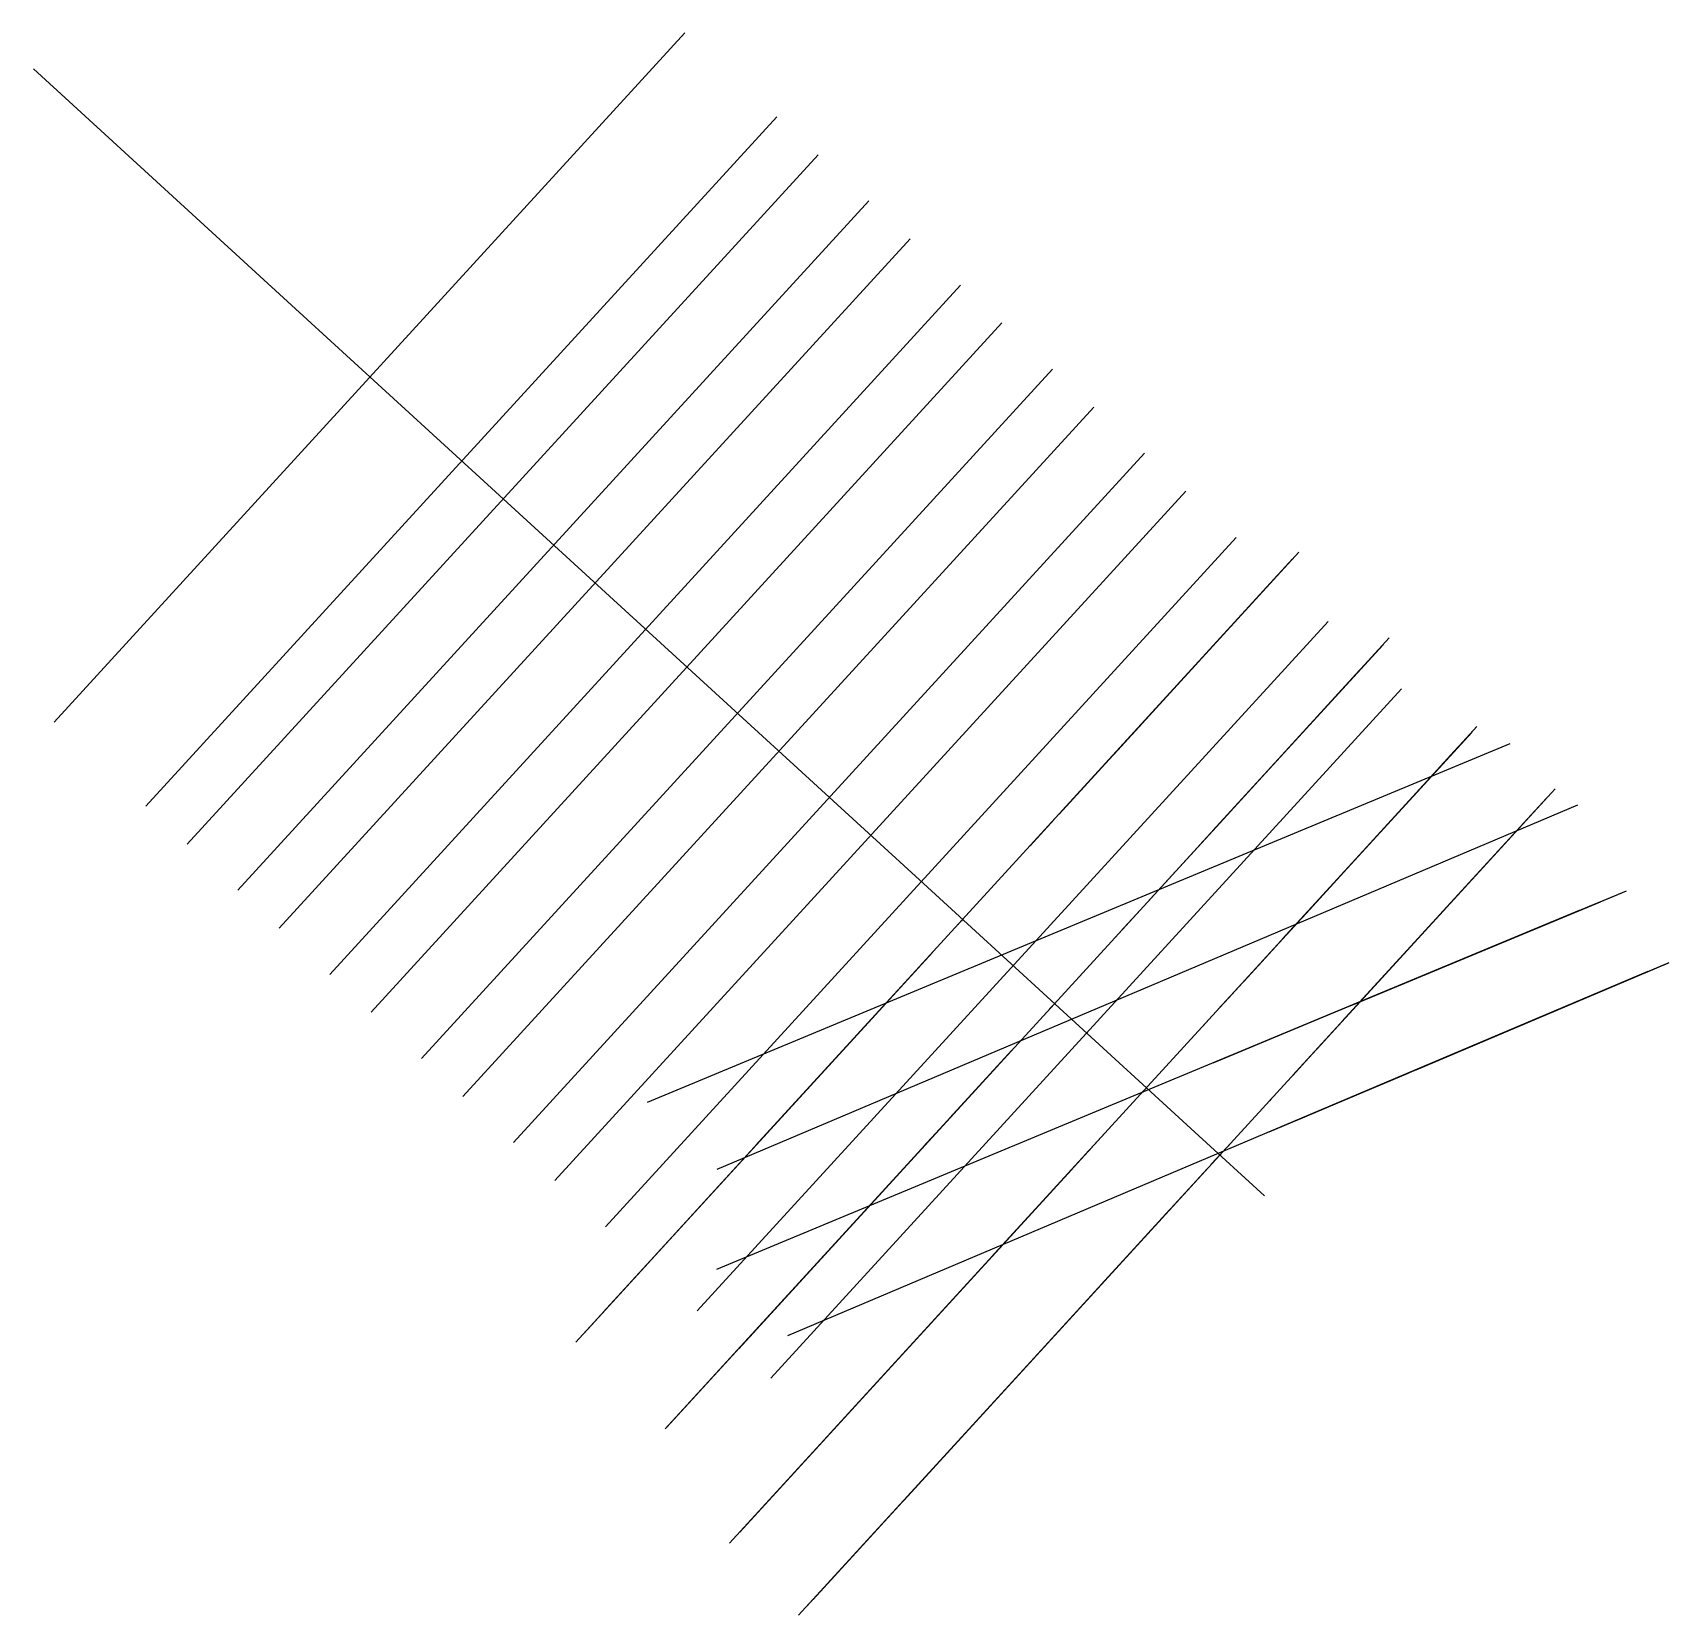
# Model space of a CAD drawing. Extents: x 7101.1 to 7127.4, y -23223.4 to -23198.
import ezdxf

# ---------------------------------------------------------------- set-up
doc = ezdxf.new("R2010")
doc.units = 0
for name, color, linetype, lineweight in [('RINGDESIGN_095 03W MPR02A  LHSS   02S_SURVEYEXPORT', 7, 'Continuous', 25), ('RINGDESIGN_095 03W MPR02A  LHSS   02S_SURVEYEXPORT_R1', 7, 'Continuous', 25), ('RINGDESIGN_095 03W MPR02A  LHSS   02S_SURVEYEXPORT_R2', 7, 'Continuous', 25), ('RINGDESIGN_095 03W MPR02A  LHSS   02S_SURVEYEXPORT_R3', 7, 'Continuous', 25), ('RINGDESIGN_095 03W MPR02A  LHSS   02S_SURVEYEXPORT_R4', 7, 'Continuous', 25), ('RINGDESIGN_095 03W MPR02A  LHSS   02S_SURVEYEXPORT_R5', 7, 'Continuous', 25), ('RINGDESIGN_095 03W MPR02A  LHSS   02S_SURVEYEXPORT_R6', 7, 'Continuous', 25)]:
    doc.layers.add(name, color=color, linetype=linetype, lineweight=lineweight)

msp = doc.modelspace()

# ---------------------------------------------------------------- linework, layer by layer
at = {"layer": 'RINGDESIGN_095 03W MPR02A  LHSS   02S_SURVEYEXPORT', "color": 1, "true_color": 0xff0000}
for points, elevation in [([(7111.578, -23198.01), (7101.45, -23209.075)], -988.679), ([(7113.053, -23199.36), (7102.925, -23210.425)], -988.73), ([(7114.528, -23200.71), (7104.4, -23211.775)], -988.754), ([(7116.003, -23202.06), (7105.876, -23213.125)], -988.765), ([(7117.479, -23203.411), (7107.351, -23214.475)], -988.776), ([(7118.954, -23204.761), (7108.826, -23215.826)], -988.776), ([(7120.429, -23206.111), (7110.301, -23217.176)], -988.764), ([(7121.904, -23207.462), (7111.777, -23218.526)], -988.753), ([(7123.083, -23208.541), (7112.956, -23219.606)], -988.769), ([(7124.822, -23209.422), (7110.972, -23215.182)], -988.752), ([(7125.905, -23210.41), (7112.092, -23216.259)], -988.767)]:
    msp.add_lwpolyline(points, dxfattribs=dict(at, elevation=elevation))
at = {"layer": 'RINGDESIGN_095 03W MPR02A  LHSS   02S_SURVEYEXPORT', "color": 7, "extrusion": (-0.67518, -0.737653, 3.5013e-12), "elevation": 12317.975}
msp.add_lwpolyline([(20901.388, -988.675), (20907.004, -988.603), (20911.44, -988.675), (20914.265, -988.746), (20920.668, -988.782), (20926.75, -988.746), (20928.18, -988.818)], dxfattribs=at)
at = {"layer": 'RINGDESIGN_095 03W MPR02A  LHSS   02S_SURVEYEXPORT', "color": 7}
for points, elevation in [([(7113.717, -23199.968), (7103.59, -23211.033)], -988.679), ([(7115.192, -23201.318), (7105.064, -23212.383)], -988.73), ([(7116.667, -23202.668), (7106.54, -23213.733)], -988.754), ([(7118.143, -23204.018), (7108.015, -23215.083)], -988.765), ([(7119.618, -23205.369), (7109.49, -23216.433)], -988.776), ([(7121.093, -23206.719), (7110.965, -23217.784)], -988.776), ([(7122.568, -23208.069), (7112.441, -23219.134)], -988.764), ([(7124.044, -23209.42), (7113.916, -23220.484)], -988.753), ([(7125.223, -23210.499), (7115.095, -23221.564)], -988.769), ([(7125.935, -23212.1), (7112.085, -23217.86)], -988.752), ([(7127.036, -23213.08), (7113.223, -23218.929)], -988.767)]:
    msp.add_lwpolyline(points, dxfattribs=dict(at, elevation=elevation))
at = {"layer": 'RINGDESIGN_095 03W MPR02A  LHSS   02S_SURVEYEXPORT_R1', "color": 7}
for points in [[(7121.916, -23215.248, -990.41), (7127.038, -23213.079, -997.027)], [(7122.463, -23215.016, -990.173), (7127.087, -23213.058, -994.275)], [(7123.222, -23214.695, -989.584), (7127.379, -23212.935, -991.576)], [(7123.314, -23214.656, -987.003), (7127.355, -23212.945, -984.537)], [(7123.547, -23214.557, -987.67), (7127.087, -23213.058, -986.919)], [(7123.725, -23214.482, -988.494), (7126.941, -23213.12, -989.062)], [(7121.391, -23215.47, -990.492), (7124.967, -23213.956, -997.266)], [(7120.957, -23215.654, -990.544), (7123.188, -23214.709, -997.133)]]:
    msp.add_polyline3d(points, dxfattribs=at)
at = {"layer": 'RINGDESIGN_095 03W MPR02A  LHSS   02S_SURVEYEXPORT_R2', "color": 7}
for points in [[(7122.257, -23213.63, -990.077), (7126.691, -23211.786, -994.439)], [(7122.576, -23213.497, -989.511), (7126.691, -23211.786, -992.004)], [(7121.959, -23213.754, -990.459), (7126.617, -23211.817, -996.794)], [(7122.309, -23213.608, -987.062), (7126.275, -23211.959, -984.727)], [(7122.605, -23213.485, -987.83), (7126.226, -23211.979, -987.241)], [(7122.745, -23213.427, -988.74), (7126.251, -23211.969, -989.543)], [(7120.606, -23214.316, -990.656), (7124.663, -23212.629, -996.926)], [(7120.06, -23214.544, -990.633), (7122.83, -23213.391, -997.085)]]:
    msp.add_polyline3d(points, dxfattribs=at)
at = {"layer": 'RINGDESIGN_095 03W MPR02A  LHSS   02S_SURVEYEXPORT_R3', "color": 7}
for points in [[(7122.371, -23213.614, -989.942), (7125.546, -23210.145, -994.026)], [(7122.124, -23213.884, -990.327), (7125.402, -23210.303, -996.496)], [(7122.534, -23213.436, -989.466), (7125.37, -23210.338, -991.484)], [(7122.187, -23213.815, -986.518), (7125.113, -23210.618, -984.264)], [(7122.643, -23213.316, -988.517), (7125.081, -23210.653, -988.919)], [(7122.409, -23213.572, -987.294), (7124.985, -23210.758, -986.378)], [(7121.726, -23214.319, -990.513), (7123.656, -23212.21, -997.447)], [(7121.338, -23214.743, -985.913), (7122.628, -23213.334, -984.288)], [(7121.335, -23214.746, -990.538), (7121.796, -23214.242, -998.007)], [(7120.984, -23215.13, -985.83), (7120.962, -23215.153, -983.991)], [(7120.355, -23215.816, -990.566), (7120.028, -23216.174, -998.051)], [(7119.961, -23216.247, -990.542), (7118.262, -23218.104, -997.606)], [(7120.123, -23216.07, -985.626), (7120.129, -23216.063, -984.126)], [(7119.581, -23216.663, -990.274), (7116.531, -23219.995, -997.474)], [(7119.358, -23216.906, -989.819), (7114.84, -23221.841, -996.98)], [(7119.162, -23217.12, -989.42), (7113.402, -23223.413, -996.364)], [(7119.04, -23217.253, -989.172), (7113.537, -23223.265, -993.539)], [(7119.065, -23217.226, -985.376), (7119.009, -23217.287, -983.878)], [(7118.844, -23217.468, -988.556), (7113.634, -23223.16, -992.09)], [(7118.743, -23217.578, -988.264), (7117.258, -23219.2, -988.48)], [(7118.131, -23218.247, -985.155), (7117.387, -23219.059, -984.136)]]:
    msp.add_polyline3d(points, dxfattribs=at)
at = {"layer": 'RINGDESIGN_095 03W MPR02A  LHSS   02S_SURVEYEXPORT_R4', "color": 7}
for points in [[(7121.245, -23212.478, -990.327), (7124.293, -23209.147, -994.089)], [(7121.168, -23212.562, -986.691), (7124.053, -23209.41, -984.161)], [(7121.388, -23212.321, -989.559), (7124.213, -23209.235, -991.643)], [(7120.98, -23212.767, -990.669), (7124.004, -23209.463, -996.417)], [(7121.406, -23212.302, -987.569), (7124.004, -23209.463, -986.632)], [(7121.49, -23212.21, -988.595), (7123.988, -23209.48, -989.102)], [(7120.553, -23213.233, -990.663), (7122.362, -23211.257, -997.13)], [(7120.246, -23213.569, -985.993), (7121.711, -23211.968, -984.161)], [(7120.135, -23213.69, -990.659), (7120.532, -23213.257, -997.634)], [(7119.89, -23213.958, -985.962), (7120.043, -23213.79, -984.233)], [(7118.952, -23214.982, -990.558), (7118.902, -23215.037, -997.557)], [(7118.934, -23215.002, -985.788), (7118.921, -23215.016, -984.066)], [(7118.546, -23215.426, -990.518), (7117.253, -23216.839, -997.251)], [(7118.11, -23215.902, -990.495), (7115.288, -23218.985, -997.896)], [(7118.058, -23215.959, -985.581), (7117.862, -23216.173, -984.043)], [(7117.827, -23216.212, -989.76), (7112.294, -23222.256, -996.326)], [(7117.955, -23216.072, -990.175), (7113.637, -23220.789, -997.201)], [(7117.782, -23216.261, -989.45), (7112.458, -23222.077, -993.662)], [(7117.757, -23216.288, -989.189), (7112.474, -23222.06, -992.237)], [(7117.553, -23216.511, -988.522), (7116.5, -23217.661, -988.688)], [(7117.172, -23216.927, -985.371), (7116.756, -23217.382, -984.375)]]:
    msp.add_polyline3d(points, dxfattribs=at)
at = {"layer": 'RINGDESIGN_095 03W MPR02A  LHSS   02S_SURVEYEXPORT_R5', "color": 7}
for points in [[(7119.84, -23211.051, -990.641), (7122.785, -23207.833, -996.126)], [(7120.05, -23210.821, -990.264), (7122.885, -23207.724, -993.603)], [(7120.032, -23210.84, -987.371), (7122.62, -23208.013, -986.549)], [(7120.054, -23210.816, -989.547), (7122.743, -23207.878, -991.121)], [(7120.081, -23210.787, -988.474), (7122.602, -23208.032, -988.77)], [(7119.854, -23211.035, -986.587), (7122.408, -23208.244, -984.146)], [(7119.051, -23211.912, -990.589), (7121.301, -23209.454, -996.744)], [(7119.108, -23211.849, -985.881), (7120.221, -23210.634, -984.093)], [(7118.565, -23212.443, -990.556), (7119.071, -23211.891, -997.516)], [(7118.499, -23212.515, -985.749), (7118.492, -23212.523, -984.146)], [(7117.484, -23213.625, -990.525), (7117.432, -23213.681, -997.525)], [(7117.498, -23213.608, -985.545), (7117.505, -23213.601, -984.045)], [(7116.826, -23214.343, -990.472), (7115.831, -23215.43, -997.519)], [(7116.551, -23214.644, -990.445), (7114.09, -23217.332, -997.567)], [(7116.609, -23214.58, -985.585), (7116.464, -23214.739, -984.224)], [(7116.249, -23214.974, -989.613), (7111.262, -23220.422, -997.076)], [(7116.241, -23214.982, -989.176), (7111.288, -23220.393, -994.642)], [(7116.258, -23214.964, -990.143), (7112.272, -23219.318, -997.586)], [(7116.089, -23215.148, -988.762), (7115.209, -23216.11, -989.275)], [(7115.99, -23215.256, -985.592), (7115.405, -23215.895, -984.25)]]:
    msp.add_polyline3d(points, dxfattribs=at)
at = {"layer": 'RINGDESIGN_095 03W MPR02A  LHSS   02S_SURVEYEXPORT_R6', "color": 7}
for points in [[(7118.282, -23209.791, -990.66), (7121.431, -23206.35, -996.296)], [(7118.466, -23209.589, -990.412), (7121.333, -23206.457, -993.512)], [(7118.548, -23209.499, -989.514), (7121.275, -23206.521, -991.032)], [(7118.506, -23209.546, -987.152), (7121.198, -23206.605, -986.557)], [(7118.659, -23209.378, -988.382), (7121.14, -23206.668, -988.552)], [(7118.252, -23209.823, -986.477), (7120.967, -23206.857, -983.992)], [(7117.584, -23210.553, -990.615), (7119.768, -23208.167, -997.133)], [(7117.901, -23210.206, -985.873), (7118.927, -23209.085, -983.793)], [(7117.118, -23211.062, -990.584), (7117.507, -23210.637, -997.035)], [(7117.126, -23211.053, -985.404), (7117.214, -23210.957, -984.277)], [(7116.036, -23212.245, -990.513), (7116.01, -23212.272, -997.576)], [(7115.969, -23212.317, -985.288), (7115.964, -23212.323, -984.021)], [(7115.55, -23212.775, -990.481), (7114.348, -23214.088, -997.527)], [(7115.14, -23213.223, -985.341), (7114.886, -23213.501, -983.878)], [(7114.869, -23213.519, -990.436), (7112.713, -23215.874, -997.771)], [(7114.635, -23213.775, -989.781), (7109.825, -23219.029, -993.735)], [(7114.698, -23213.706, -990.101), (7109.959, -23218.883, -995.592)], [(7114.742, -23213.658, -990.442), (7110.267, -23218.546, -997.359)], [(7114.459, -23213.967, -988.887), (7113.541, -23214.97, -989.519)], [(7114.427, -23214.002, -985.291), (7113.885, -23214.594, -983.679)]]:
    msp.add_polyline3d(points, dxfattribs=at)

doc.saveas('drawing.dxf')
